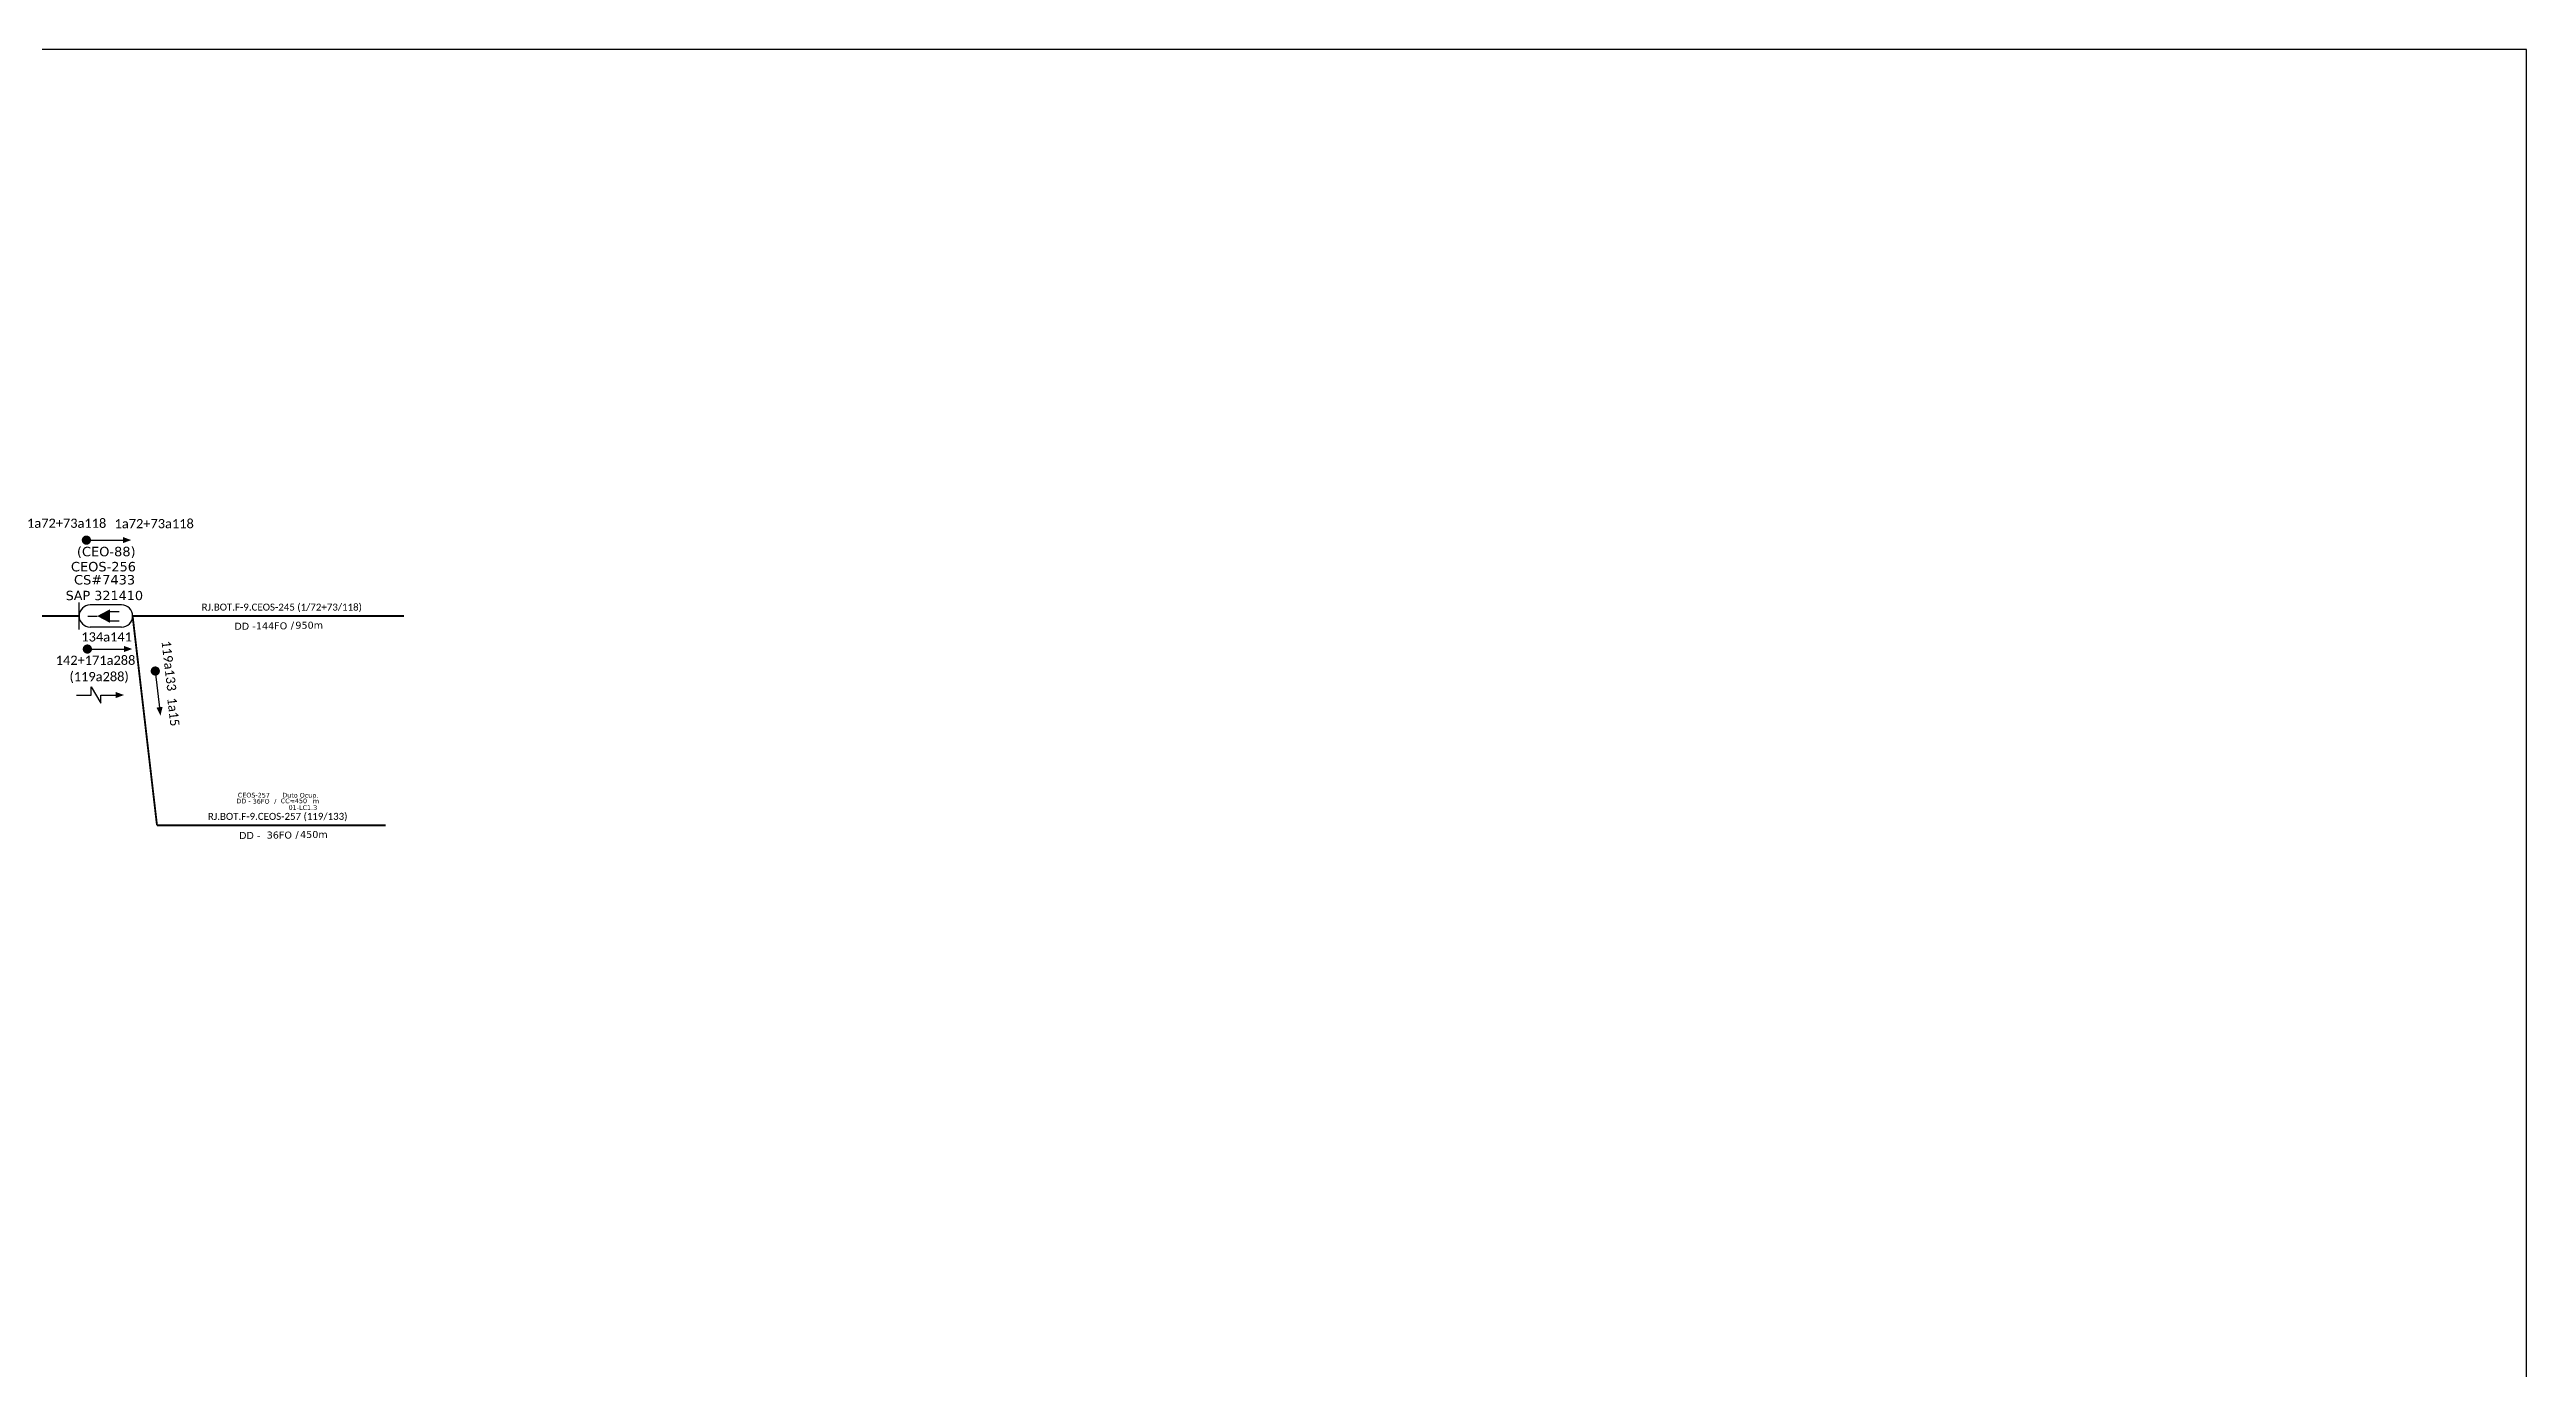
# Model space of a CAD drawing. Header units: metres. Extents: x -1286 to 457, y -500 to 94.
# Drawn here: x -977 to -445, y -189 to 94 of the extents above; entities that cross this region are included whole.
import ezdxf
from ezdxf.enums import TextEntityAlignment as Align

# ---------------------------------------------------------------- set-up
doc = ezdxf.new("R2010")
doc.units = ezdxf.units.M
for name, color, linetype in [('20.4-CEOS', 1, 'Continuous'), ('20.5-CABO AÉREO', 1, 'Continuous'), ('label_cabos', 7, 'Continuous'), ('SETA', 7, 'Continuous')]:
    doc.layers.add(name, color=color, linetype=linetype)
doc.layers.add('40.1-ETIQUETAS', color=1, linetype='Continuous', lineweight=20)
doc.styles.add('siredit', font='verdana.ttf')

# ---------------------------------------------------------------- blocks, each defined once
blk = doc.blocks.new('Inst CB DT OCUP CFOA-SM-DD-S-36')
at = {"layer": 'label_cabos', "color": 0, "style": 'siredit'}
for tag, flags, p in [('ID_ATIVIDADE', 3, (1.31, 2.67)), ('FATOR', 1, (11.56, 2.55))]:
    blk.add_attdef(tag, text='', height=1, rotation=359.69, dxfattribs=dict(at, flags=flags)).set_placement(p, align=Align.MIDDLE_CENTER)
for tag, p in [('TIPO_CABO', (1.11, 0)), ('DESTINO_CABO', (3.13, 1.26)), ('CABO', (4.69, -0.05)), ('/', (7.71, -0.05)), ('LANCE', (10.41, 0.02)), ('TIPO_CABO', (13.11, 1.24)), ('UND', (16.46, 0)), ('FID', (13.65, -1.41))]:
    blk.add_attdef(tag, text='', height=1, rotation=359.69, dxfattribs=at).set_placement(p, align=Align.MIDDLE_CENTER)
blk.add_attdef('QTDE', (11.93, -0.45), '', height=1, rotation=359.69, dxfattribs=at)

msp = doc.modelspace()

# ---------------------------------------------------------------- linework, layer by layer
msp.add_lwpolyline([(-1286.07, -499.81), (-445.07, -499.81), (-445.07, 94.19), (-1286.07, 94.19)], close=True)
at = {"color": 7, "const_width": 0.99}
for points in [[(-969.37, -11.12, 1), (-968.38, -11.12, 1)], [(-969.16, -34.5, 1), (-968.17, -34.5, 1)], [(-954.14, -38.73, 1), (-954.03, -39.71, 1)]]:
    msp.add_lwpolyline(points, format="xyb", close=True, dxfattribs=at)
at = {"color": 7}
msp.add_lwpolyline([(-967.85, -44.37), (-967.85, -42.62), (-965.76, -46.11), (-965.76, -44.37)], dxfattribs=at)
at = {"layer": '20.4-CEOS', "color": 7}
for p, q in [((-961.34, -25.03), (-968.05, -25.03)), ((-961.34, -29.82), (-968.05, -29.82))]:
    msp.add_line(p, q, dxfattribs=at)
for points in [[(-970.45, -30.31), (-970.45, -24.54)], [(-963.9, -26.47), (-961.86, -26.47)], [(-968.59, -27.42), (-966.55, -27.42)], [(-963.9, -28.46), (-961.86, -28.46)]]:
    msp.add_lwpolyline(points, dxfattribs=at)
msp.add_lwpolyline([(-966.55, -27.42, 0, 2.95, 0), (-963.78, -27.42, 2.95, 2.95, 0)], format="xyseb", dxfattribs=at)
for centre, start, end in [((-968.05, -27.42), 90, 270), ((-961.34, -27.42), 270, 90)]:
    msp.add_arc(centre, 2.39, start, end, dxfattribs=at)
at = {"layer": '20.5-CABO AÉREO', "color": 7, "ltscale": 50, "const_width": 0.4}
for points in [[(-1024.77, -27.42), (-970.45, -27.42)], [(-958.95, -27.42), (-953.72, -72.34)], [(-953.72, -72.34), (-904.61, -72.34)]]:
    msp.add_lwpolyline(points, dxfattribs=at)
at = {"layer": '40.1-ETIQUETAS', "color": 7, "const_width": 0.4}
msp.add_lwpolyline([(-958.95, -27.42), (-900.72, -27.42)], dxfattribs=at)
at = {"layer": 'SETA', "color": 7}
for points in [[(-968.88, -11.12), (-960.37, -11.12)], [(-968.66, -34.5), (-960.15, -34.5)], [(-954.09, -39.22), (-953.11, -47.68)], [(-971.01, -44.37), (-967.85, -44.37)], [(-965.76, -44.37), (-962.6, -44.37)]]:
    msp.add_lwpolyline(points, dxfattribs=at)
for points in [[(-961.05, -10.45), (-959.24, -11.11), (-961.05, -11.77)], [(-960.83, -33.83), (-959.02, -34.49), (-960.83, -35.15)], [(-962.6, -43.71), (-960.79, -44.37), (-962.6, -45.03)], [(-952.52, -46.92), (-952.97, -48.8), (-953.83, -47.07)]]:
    msp.add_solid(points, dxfattribs=at)

# ---------------------------------------------------------------- block references
at = {"color": 7, "lineweight": 0}
ref = msp.add_blockref('Inst CB DT OCUP CFOA-SM-DD-S-36', (-936.05, -67.12), dxfattribs=at)
ref.add_attrib('DESTINO_CABO', 'CEOS-257', dxfattribs={"layer": 'label_cabos', "color": 0, "height": 1, "rotation": 359.69, "style": 'siredit'}).set_placement((-932.92, -65.86), align=Align.MIDDLE_CENTER)
ref.add_attrib('TIPO_CABO', 'Duto Ocup.', dxfattribs={"layer": 'label_cabos', "color": 0, "height": 1, "rotation": 359.69, "style": 'siredit'}).set_placement((-922.94, -65.88), align=Align.MIDDLE_CENTER)
ref.add_attrib('/', '/', dxfattribs={"layer": 'label_cabos', "color": 0, "height": 1, "rotation": 359.69, "style": 'siredit'}).set_placement((-928.33, -67.17), align=Align.MIDDLE_CENTER)
ref.add_attrib('FID', '01-LC1.3', dxfattribs={"layer": 'label_cabos', "color": 0, "height": 1, "rotation": 359.69, "style": 'siredit'}).set_placement((-922.4, -68.54), align=Align.MIDDLE_CENTER)
ref.add_attrib('LANCE', 'CC=', dxfattribs={"layer": 'label_cabos', "color": 0, "height": 1, "rotation": 359.69, "style": 'siredit'}).set_placement((-925.64, -67.1), align=Align.MIDDLE_CENTER)
ref.add_attrib('UND', 'm', dxfattribs={"layer": 'label_cabos', "color": 0, "height": 1, "rotation": 359.69, "style": 'siredit'}).set_placement((-919.58, -67.12), align=Align.MIDDLE_CENTER)
ref.add_attrib('CABO', '36FO', dxfattribs={"layer": 'label_cabos', "color": 0, "height": 1, "rotation": 359.69, "style": 'siredit'}).set_placement((-931.36, -67.17), align=Align.MIDDLE_CENTER)
ref.add_attrib('TIPO_CABO', 'DD - ', dxfattribs={"layer": 'label_cabos', "color": 0, "height": 1, "rotation": 359.69, "style": 'siredit'}).set_placement((-934.93, -67.13), align=Align.MIDDLE_CENTER)
ref.add_attrib('QTDE', '450', (-924.12, -67.58), dxfattribs={"layer": 'label_cabos', "color": 0, "height": 1, "rotation": 359.69, "style": 'siredit'})

# ---------------------------------------------------------------- texts
at = {"color": 7, "char_height": 1.98, "width": 25.1052, "attachment_point": 5}
for s, insert in [('{\\fCalibri|b0|i0|c0|p34;1a72+73a118}', (-973.11, -7.5)), ('{\\fCalibri|b0|i0|c0|p34;1a72+73a118}', (-954.32, -7.59)), ('{\\fCalibri|b0|i0|c0|p34;\\C7;134a141}', (-964.53, -31.9)), ('{\\fCalibri|b0|i0|c0|p34;142+171a288}', (-966.91, -36.91)), ('{\\fCalibri|b0|i0|c0|p34;(119a288)}', (-966.14, -40.63))]:
    msp.add_mtext(s, dxfattribs=dict(at, insert=insert))
at = {"color": 7, "char_height": 1.98, "width": 25.1052, "attachment_point": 5, "rotation": 276.5938}
for s, insert in [('{\\fCalibri|b0|i0|c0|p34;\\C7;119a133}', (-951.15, -38.11)), ('{\\fCalibri|b0|i0|c0|p34;\\C7;1a15}', (-950.2, -47.99))]:
    msp.add_mtext(s, dxfattribs=dict(at, insert=insert))
at = {"layer": '20.4-CEOS', "color": 7, "style": 'siredit'}
for s, height, p in [('CEOS-256', 2.028, (-965.21, -16.81)), ('(CEO-88)', 2.028, (-964.61, -13.57)), ('CS#7433', 2.028, (-964.97, -19.62)), ('SAP 321410', 2, (-965.02, -23))]:
    msp.add_text(s, height=height, dxfattribs=at).set_placement(p, align=Align.MIDDLE_CENTER)
at = {"layer": '40.1-ETIQUETAS', "color": 7, "style": 'siredit'}
for s, p in [('DD - ', (-931.88, -29.6)), ('144FO', (-925.76, -29.52)), ('/', (-924.31, -29.38)), ('DD - ', (-930.87, -74.52)), ('36FO', (-924.75, -74.43)), ('/', (-923.3, -74.3))]:
    msp.add_text(s, height=1.5, dxfattribs=at).set_placement(p, align=Align.MIDDLE_RIGHT)
for s, p in [('950m', (-924.01, -29.38)), ('450m', (-923.01, -74.3))]:
    msp.add_text(s, height=1.5, dxfattribs=at).set_placement(p, align=Align.MIDDLE_LEFT)
at = {"layer": '40.1-ETIQUETAS', "color": 7, "char_height": 1.5, "width": 60.0234, "attachment_point": 5, "style": 'siredit'}
for s, insert in [('{\\fCalibri|b0|i0|c0|p34;RJ.BOT.F-9.CEOS-245 (1/72+73/118) }', (-926.93, -25.66)), ('{\\fCalibri|b0|i0|c0|p34;RJ.BOT.F-9.CEOS-257 (119/133\\C0;) }', (-927.81, -70.58))]:
    msp.add_mtext(s, dxfattribs=dict(at, insert=insert))

doc.saveas('drawing.dxf')
